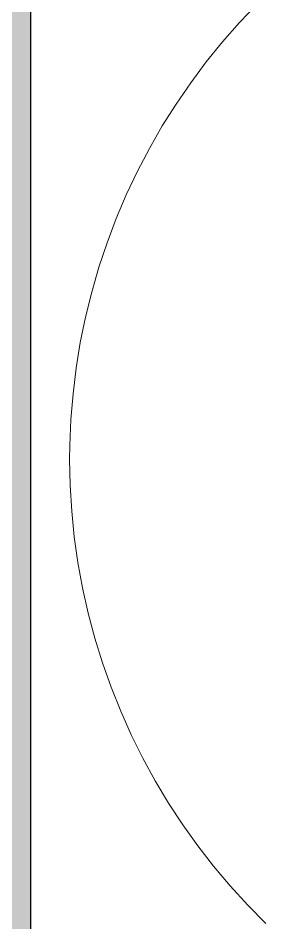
# Model space of a CAD drawing. Header units: millimetres. Extents: x 155927 to 317870, y -36033 to 97293.
# Drawn here: x 220091 to 220245, y 31500 to 32060 of the extents above; entities that cross this region are included whole.
import ezdxf

# ---------------------------------------------------------------- set-up
doc = ezdxf.new("R2010")
doc.units = ezdxf.units.MM
doc.header["$MEASUREMENT"] = 0
for name, color, linetype, lineweight in [('A-WALL-PATT', 7, 'CONTINUOUS', 9), ('I-FURN', 8, 'CONTINUOUS', 9), ('I-WALL', 7, 'CONTINUOUS', 9)]:
    doc.layers.add(name, color=color, linetype=linetype, lineweight=lineweight)

msp = doc.modelspace()

# ---------------------------------------------------------------- hatches: boundary and pattern name
at = {"layer": 'A-WALL-PATT'}
h = msp.add_hatch(color=256, dxfattribs=at)
h.paths.add_polyline_path([(220099.21, 28529.61), (220099.21, 33185.61), (219977.21, 33185.61), (219977.21, 28529.61)], flags=0)
h.paths.add_polyline_path([(219977.21, 34095.61), (220099.21, 34095.61), (220099.21, 34245.61), (219977.21, 34245.61), (219977.21, 34112.46)], flags=0)

# ---------------------------------------------------------------- linework, layer by layer
at = {"layer": 'I-FURN'}
for p, q in [((220239.28, 32068.73), (220228.24, 32057.15)), ((220228.24, 32057.15), (220217.67, 32045.13)), ((220217.67, 32045.13), (220207.59, 32032.71)), ((220207.59, 32032.71), (220198.01, 32019.89)), ((220198.01, 32019.89), (220188.96, 32006.7)), ((220188.96, 32006.7), (220180.44, 31993.16)), ((220180.44, 31993.16), (220172.47, 31979.29)), ((220172.47, 31979.29), (220165.06, 31965.11)), ((220165.06, 31965.11), (220158.22, 31950.65)), ((220158.22, 31950.65), (220151.96, 31935.92)), ((220151.96, 31935.92), (220146.3, 31920.96)), ((220146.3, 31920.96), (220141.25, 31905.78)), ((220141.25, 31905.78), (220136.8, 31890.41)), ((220136.8, 31890.41), (220132.97, 31874.87)), ((220132.97, 31874.87), (220129.77, 31859.2)), ((220129.77, 31859.2), (220127.2, 31843.41)), ((220127.2, 31843.41), (220125.26, 31827.53)), ((220125.26, 31827.53), (220123.95, 31811.58)), ((220123.95, 31811.58), (220123.29, 31795.6)), ((220123.29, 31795.6), (220123.19, 31786.96)), ((220123.19, 31786.96), (220123.51, 31770.96)), ((220123.51, 31770.96), (220124.47, 31754.99)), ((220124.47, 31754.99), (220126.07, 31739.08)), ((220126.07, 31739.08), (220128.3, 31723.23)), ((220128.3, 31723.23), (220131.17, 31707.49)), ((220131.17, 31707.49), (220134.66, 31691.88)), ((220134.66, 31691.88), (220138.77, 31676.42)), ((220138.77, 31676.42), (220143.5, 31661.13)), ((220143.5, 31661.13), (220148.83, 31646.05)), ((220148.83, 31646.05), (220154.77, 31631.19)), ((220154.77, 31631.19), (220161.29, 31616.58)), ((220161.29, 31616.58), (220168.4, 31602.25)), ((220168.4, 31602.25), (220176.07, 31588.21)), ((220176.07, 31588.21), (220184.29, 31574.49)), ((220184.29, 31574.49), (220193.06, 31561.1)), ((220193.06, 31561.1), (220202.36, 31548.08)), ((220202.36, 31548.08), (220212.16, 31535.44)), ((220212.16, 31535.44), (220222.47, 31523.21)), ((220222.47, 31523.21), (220233.26, 31511.39)), ((220233.26, 31511.39), (220244.51, 31500.02))]:
    msp.add_line(p, q, dxfattribs=at)
at = {"layer": 'I-WALL', "lineweight": 30}
msp.add_line((220099.21, 29907.61), (220099.21, 33185.61), dxfattribs=at)

doc.saveas('drawing.dxf')
